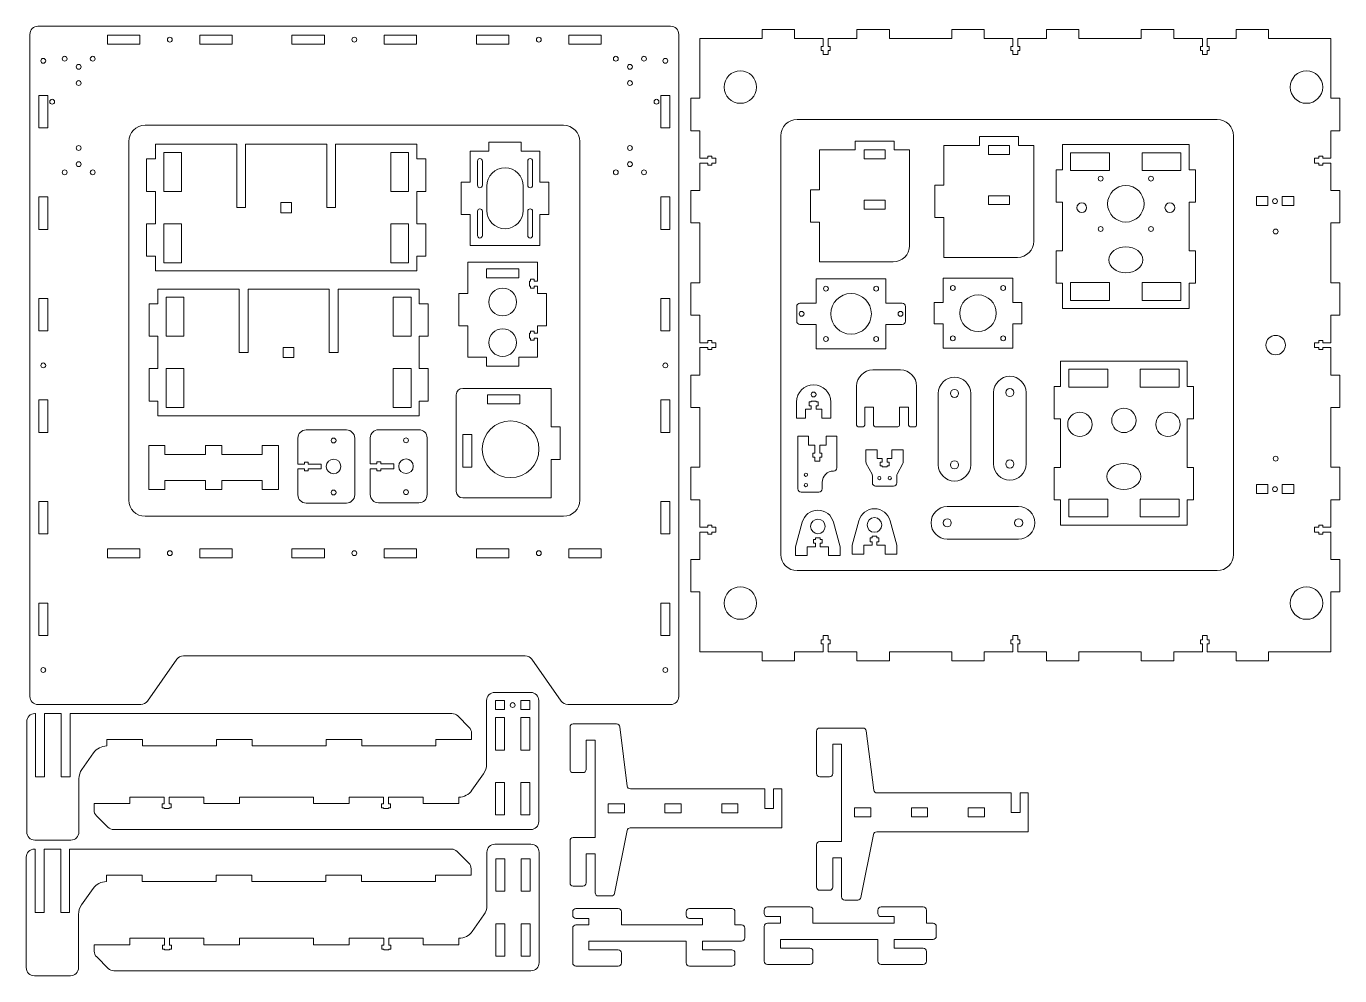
# Model space of a CAD drawing. Header units: millimetres. Extents: x 9 to 818, y 5 to 591.
import ezdxf

# ---------------------------------------------------------------- set-up
doc = ezdxf.new("R2010")
doc.units = ezdxf.units.MM

msp = doc.modelspace()

# ---------------------------------------------------------------- linework, layer by layer
at = {"color": 7, "linetype": 'Continuous', "lineweight": 15}
for p, q in [((10.85, 585.59), (10.85, 177.59)), ((405.85, 590.59), (15.85, 590.59)), ((78.71, 585.09), (58.71, 585.09)), ((58.71, 585.09), (58.71, 579.59)), ((78.71, 579.59), (78.71, 585.09)), ((135.57, 585.09), (115.57, 585.09)), ((115.57, 585.09), (115.57, 579.59)), ((135.57, 579.59), (135.57, 585.09)), ((192.42, 585.09), (172.42, 585.09)), ((172.42, 585.09), (172.42, 579.59)), ((192.42, 579.59), (192.42, 585.09)), ((249.28, 585.09), (229.28, 585.09)), ((229.28, 585.09), (229.28, 579.59)), ((249.28, 579.59), (249.28, 585.09)), ((306.14, 585.09), (286.14, 585.09)), ((286.14, 585.09), (286.14, 579.59)), ((306.14, 579.59), (306.14, 585.09)), ((363, 585.09), (343, 585.09)), ((343, 585.09), (343, 579.59)), ((363, 579.59), (363, 585.09)), ((410.85, 177.59), (410.85, 585.59)), ((423.81, 583.1), (423.81, 546.24)), ((462.24, 583.1), (423.81, 583.1)), ((462.24, 588.6), (462.24, 583.1)), ((462.24, 588.6), (482.24, 588.6)), ((482.24, 588.6), (482.24, 583.1)), ((499.96, 583.1), (482.24, 583.1)), ((499.96, 583.1), (499.96, 578.1)), ((502.96, 578.1), (502.96, 583.1)), ((520.67, 583.1), (502.96, 583.1)), ((520.67, 588.6), (520.67, 583.1)), ((520.67, 588.6), (540.67, 588.6)), ((540.67, 588.6), (540.67, 583.1)), ((579.1, 583.1), (540.67, 583.1)), ((579.1, 588.6), (579.1, 583.1)), ((579.1, 588.6), (599.1, 588.6)), ((599.1, 588.6), (599.1, 583.1)), ((616.81, 583.1), (599.1, 583.1)), ((616.81, 583.1), (616.81, 578.1)), ((619.81, 578.1), (619.81, 583.1)), ((637.53, 583.1), (619.81, 583.1)), ((637.53, 588.6), (637.53, 583.1)), ((637.53, 588.6), (657.53, 588.6)), ((657.53, 588.6), (657.53, 583.1)), ((695.96, 583.1), (657.53, 583.1)), ((695.96, 588.6), (695.96, 583.1)), ((695.96, 588.6), (715.96, 588.6)), ((715.96, 588.6), (715.96, 583.1)), ((733.67, 583.1), (715.96, 583.1)), ((733.67, 583.1), (733.67, 578.1)), ((736.67, 578.1), (736.67, 583.1)), ((754.39, 583.1), (736.67, 583.1)), ((754.39, 588.6), (754.39, 583.1)), ((754.39, 588.6), (774.39, 588.6)), ((774.39, 588.6), (774.39, 583.1)), ((812.81, 583.1), (774.39, 583.1)), ((812.81, 546.24), (812.81, 583.1)), ((58.71, 579.59), (78.71, 579.59)), ((115.57, 579.59), (135.57, 579.59)), ((172.42, 579.59), (192.42, 579.59)), ((229.28, 579.59), (249.28, 579.59)), ((286.14, 579.59), (306.14, 579.59)), ((343, 579.59), (363, 579.59)), ((499.96, 578.1), (498.71, 578.1)), ((498.71, 578.1), (498.71, 575.7)), ((498.71, 575.7), (499.96, 575.7)), ((499.96, 575.7), (499.96, 573.1)), ((504.21, 578.1), (502.96, 578.1)), ((502.96, 573.1), (502.96, 575.7)), ((502.96, 575.7), (504.21, 575.7)), ((504.21, 575.7), (504.21, 578.1)), ((616.81, 578.1), (615.56, 578.1)), ((615.56, 578.1), (615.56, 575.7)), ((615.56, 575.7), (616.81, 575.7)), ((616.81, 575.7), (616.81, 573.1)), ((621.06, 578.1), (619.81, 578.1)), ((619.81, 573.1), (619.81, 575.7)), ((619.81, 575.7), (621.06, 575.7)), ((621.06, 575.7), (621.06, 578.1)), ((733.67, 578.1), (732.42, 578.1)), ((732.42, 578.1), (732.42, 575.7)), ((732.42, 575.7), (733.67, 575.7)), ((733.67, 575.7), (733.67, 573.1)), ((737.92, 578.1), (736.67, 578.1)), ((736.67, 573.1), (736.67, 575.7)), ((736.67, 575.7), (737.92, 575.7)), ((737.92, 575.7), (737.92, 578.1)), ((499.96, 573.1), (502.96, 573.1)), ((616.81, 573.1), (619.81, 573.1)), ((733.67, 573.1), (736.67, 573.1)), ((21.85, 548.02), (16.35, 548.02)), ((16.35, 548.02), (16.35, 528.02)), ((21.85, 528.02), (21.85, 548.02)), ((405.35, 548.02), (399.85, 548.02)), ((399.85, 548.02), (399.85, 528.02)), ((405.35, 528.02), (405.35, 548.02)), ((418.31, 546.24), (418.31, 526.24)), ((418.31, 546.24), (423.81, 546.24)), ((818.31, 546.24), (812.81, 546.24)), ((818.31, 546.24), (818.31, 526.24)), ((16.35, 528.02), (21.85, 528.02)), ((339.85, 529.59), (81.85, 529.59)), ((399.85, 528.02), (405.35, 528.02)), ((742.81, 533.1), (483.81, 533.1)), ((71.85, 519.59), (71.85, 298.59)), ((293.78, 519.08), (293.78, 513.58)), ((313.78, 519.08), (293.78, 519.08)), ((313.78, 513.58), (313.78, 519.08)), ((349.85, 298.59), (349.85, 519.59)), ((418.31, 526.24), (423.81, 526.24)), ((423.81, 526.24), (423.81, 509.31)), ((473.81, 523.1), (473.81, 265.1)), ((519.58, 519.86), (519.58, 514.36)), ((543.58, 519.86), (519.58, 519.86)), ((543.58, 514.36), (543.58, 519.86)), ((596.22, 522.66), (596.22, 517.16)), ((620.22, 522.66), (596.22, 522.66)), ((620.22, 517.16), (620.22, 522.66)), ((752.81, 265.1), (752.81, 523.1)), ((818.31, 526.24), (812.81, 526.24)), ((812.81, 509.31), (812.81, 526.24)), ((88.35, 517.84), (88.35, 508.84)), ((138.35, 517.84), (88.35, 517.84)), ((104.35, 512.84), (93.35, 512.84)), ((93.35, 512.84), (93.35, 488.84)), ((104.35, 488.84), (104.35, 512.84)), ((138.35, 517.84), (138.35, 478.84)), ((143.85, 478.84), (143.85, 517.84)), ((193.85, 517.84), (143.85, 517.84)), ((193.85, 517.84), (193.85, 478.84)), ((199.35, 478.84), (199.35, 517.84)), ((249.35, 517.84), (199.35, 517.84)), ((244.35, 512.84), (233.35, 512.84)), ((233.35, 512.84), (233.35, 488.84)), ((244.35, 488.84), (244.35, 512.84)), ((249.35, 508.84), (249.35, 517.84)), ((282.28, 513.58), (282.28, 494.58)), ((293.78, 513.58), (282.28, 513.58)), ((325.28, 513.58), (313.78, 513.58)), ((325.28, 494.58), (325.28, 513.58)), ((431.21, 510.56), (428.81, 510.56)), ((428.81, 510.56), (428.81, 509.31)), ((431.21, 509.31), (431.21, 510.56)), ((497.58, 489.86), (497.58, 514.36)), ((519.58, 514.36), (497.58, 514.36)), ((525.08, 514.36), (525.08, 508.86)), ((538.08, 514.36), (525.08, 514.36)), ((538.08, 508.86), (538.08, 514.36)), ((553.08, 514.36), (543.58, 514.36)), ((553.08, 455.36), (553.08, 514.36)), ((574.22, 492.66), (574.22, 517.16)), ((596.22, 517.16), (574.22, 517.16)), ((601.72, 517.16), (601.72, 511.66)), ((614.72, 517.16), (601.72, 517.16)), ((601.72, 511.66), (614.72, 511.66)), ((614.72, 511.66), (614.72, 517.16)), ((629.72, 517.16), (620.22, 517.16)), ((629.72, 458.16), (629.72, 517.16)), ((725.45, 517.68), (647.45, 517.68)), ((647.45, 517.68), (647.45, 502.18)), ((676.45, 512.68), (652.45, 512.68)), ((652.45, 512.68), (652.45, 501.68)), ((676.45, 501.68), (676.45, 512.68)), ((720.45, 512.68), (696.45, 512.68)), ((696.45, 512.68), (696.45, 501.68)), ((720.45, 501.68), (720.45, 512.68)), ((725.45, 502.18), (725.45, 517.68)), ((807.81, 510.56), (805.41, 510.56)), ((805.41, 510.56), (805.41, 509.31)), ((807.81, 509.31), (807.81, 510.56)), ((82.85, 508.84), (82.85, 488.84)), ((88.35, 508.84), (82.85, 508.84)), ((254.85, 508.84), (249.35, 508.84)), ((254.85, 488.84), (254.85, 508.84)), ((286.78, 507.58), (286.78, 492.58)), ((289.78, 492.58), (289.78, 507.58)), ((317.78, 507.58), (317.78, 492.58)), ((320.78, 492.58), (320.78, 507.58)), ((428.81, 509.31), (423.81, 509.31)), ((423.81, 506.31), (423.81, 489.38)), ((423.81, 506.31), (428.81, 506.31)), ((428.81, 506.31), (428.81, 505.06)), ((428.81, 505.06), (431.21, 505.06)), ((433.81, 509.31), (431.21, 509.31)), ((431.21, 505.06), (431.21, 506.31)), ((431.21, 506.31), (433.81, 506.31)), ((433.81, 506.31), (433.81, 509.31)), ((525.08, 508.86), (538.08, 508.86)), ((643.45, 502.18), (643.45, 482.18)), ((647.45, 502.18), (643.45, 502.18)), ((729.45, 502.18), (725.45, 502.18)), ((729.45, 482.18), (729.45, 502.18)), ((805.41, 509.31), (802.81, 509.31)), ((802.81, 509.31), (802.81, 506.31)), ((802.81, 506.31), (805.41, 506.31)), ((805.41, 506.31), (805.41, 505.06)), ((805.41, 505.06), (807.81, 505.06)), ((812.81, 509.31), (807.81, 509.31)), ((807.81, 505.06), (807.81, 506.31)), ((807.81, 506.31), (812.81, 506.31)), ((812.81, 489.38), (812.81, 506.31)), ((276.78, 494.58), (276.78, 474.58)), ((282.28, 494.58), (276.78, 494.58)), ((330.78, 494.58), (325.28, 494.58)), ((330.78, 474.58), (330.78, 494.58)), ((652.45, 501.68), (676.45, 501.68)), ((696.45, 501.68), (720.45, 501.68)), ((82.85, 488.84), (88.35, 488.84)), ((88.35, 488.84), (88.35, 468.84)), ((93.35, 488.84), (104.35, 488.84)), ((233.35, 488.84), (244.35, 488.84)), ((249.35, 488.84), (254.85, 488.84)), ((249.35, 468.84), (249.35, 488.84)), ((292.53, 492.08), (292.53, 477.08)), ((315.03, 477.08), (315.03, 492.08)), ((418.31, 489.38), (418.31, 469.38)), ((418.31, 489.38), (423.81, 489.38)), ((492.08, 469.86), (492.08, 489.86)), ((497.58, 489.86), (492.08, 489.86)), ((568.72, 472.66), (568.72, 492.66)), ((574.22, 492.66), (568.72, 492.66)), ((614.72, 486.16), (601.72, 486.16)), ((601.72, 486.16), (601.72, 480.66)), ((614.72, 480.66), (614.72, 486.16)), ((818.31, 489.38), (812.81, 489.38)), ((818.31, 489.38), (818.31, 469.38)), ((21.85, 485.44), (16.35, 485.44)), ((16.35, 485.44), (16.35, 465.44)), ((21.85, 465.44), (21.85, 485.44)), ((138.35, 478.84), (143.85, 478.84)), ((172.09, 481.98), (165.62, 481.98)), ((165.62, 481.98), (165.62, 475.71)), ((172.09, 475.71), (172.09, 481.98)), ((193.85, 478.84), (199.35, 478.84)), ((405.35, 485.44), (399.85, 485.44)), ((399.85, 485.44), (399.85, 465.44)), ((405.35, 465.44), (405.35, 485.44)), ((538.08, 483.36), (525.08, 483.36)), ((525.08, 483.36), (525.08, 477.86)), ((525.08, 477.86), (538.08, 477.86)), ((538.08, 477.86), (538.08, 483.36)), ((601.72, 480.66), (614.72, 480.66)), ((643.45, 482.18), (647.45, 482.18)), ((647.45, 482.18), (647.45, 452.18)), ((725.45, 482.18), (729.45, 482.18)), ((725.45, 452.18), (725.45, 482.18)), ((773.92, 485.6), (766.92, 485.6)), ((766.92, 485.6), (766.92, 480.1)), ((766.92, 480.1), (773.92, 480.1)), ((773.92, 480.1), (773.92, 485.6)), ((789.92, 485.6), (782.92, 485.6)), ((782.92, 485.6), (782.92, 480.1)), ((782.92, 480.1), (789.92, 480.1)), ((789.92, 480.1), (789.92, 485.6)), ((165.62, 475.71), (172.09, 475.71)), ((276.78, 474.58), (282.28, 474.58)), ((282.28, 474.58), (282.28, 455.58)), ((286.78, 476.58), (286.78, 461.58)), ((289.78, 461.58), (289.78, 476.58)), ((317.78, 476.58), (317.78, 461.58)), ((320.78, 461.58), (320.78, 476.58)), ((325.28, 474.58), (330.78, 474.58)), ((325.28, 455.58), (325.28, 474.58)), ((492.08, 469.86), (497.58, 469.86)), ((497.58, 445.36), (497.58, 469.86)), ((568.72, 472.66), (574.22, 472.66)), ((574.22, 448.16), (574.22, 472.66)), ((16.35, 465.44), (21.85, 465.44)), ((82.85, 468.84), (82.85, 448.84)), ((88.35, 468.84), (82.85, 468.84)), ((104.35, 468.84), (93.35, 468.84)), ((93.35, 468.84), (93.35, 444.84)), ((104.35, 444.84), (104.35, 468.84)), ((233.35, 468.84), (233.35, 444.84)), ((244.35, 468.84), (233.35, 468.84)), ((244.35, 444.84), (244.35, 468.84)), ((254.85, 468.84), (249.35, 468.84)), ((254.85, 448.84), (254.85, 468.84)), ((399.85, 465.44), (405.35, 465.44)), ((418.31, 469.38), (423.81, 469.38)), ((423.81, 469.38), (423.81, 432.53)), ((818.31, 469.38), (812.81, 469.38)), ((812.81, 432.53), (812.81, 469.38)), ((282.28, 455.58), (325.28, 455.58)), ((82.85, 448.84), (88.35, 448.84)), ((88.35, 448.84), (88.35, 439.84)), ((249.35, 448.84), (254.85, 448.84)), ((249.35, 439.84), (249.35, 448.84)), ((497.58, 445.36), (543.08, 445.36)), ((574.22, 448.16), (619.72, 448.16)), ((643.45, 452.18), (643.45, 432.18)), ((647.45, 452.18), (643.45, 452.18)), ((729.45, 452.18), (725.45, 452.18)), ((729.45, 432.18), (729.45, 452.18)), ((88.35, 439.84), (249.35, 439.84)), ((93.35, 444.84), (104.35, 444.84)), ((233.35, 444.84), (244.35, 444.84)), ((323.81, 445.16), (280.81, 445.16)), ((280.81, 445.16), (280.81, 425.91)), ((312.31, 441.16), (292.31, 441.16)), ((292.31, 441.16), (292.31, 435.66)), ((312.31, 435.66), (312.31, 441.16)), ((323.81, 433.41), (323.81, 445.16)), ((292.31, 435.66), (312.31, 435.66)), ((319.41, 433.41), (318.81, 433.41)), ((318.81, 433.41), (318.81, 430.41)), ((318.81, 430.41), (319.41, 430.41)), ((321.81, 434.66), (319.41, 434.66)), ((319.41, 434.66), (319.41, 433.41)), ((319.41, 430.41), (319.41, 429.16)), ((319.41, 429.16), (321.81, 429.16)), ((321.81, 433.41), (321.81, 434.66)), ((323.81, 433.41), (321.81, 433.41)), ((321.81, 429.16), (321.81, 430.41)), ((321.81, 430.41), (323.81, 430.41)), ((323.81, 425.91), (323.81, 430.41)), ((418.31, 432.53), (418.31, 412.53)), ((418.31, 432.53), (423.81, 432.53)), ((495.58, 434.85), (495.58, 419.85)), ((538.58, 434.85), (495.58, 434.85)), ((538.58, 419.85), (538.58, 434.85)), ((573.84, 435.27), (573.84, 420.27)), ((616.84, 435.27), (573.84, 435.27)), ((616.84, 420.27), (616.84, 435.27)), ((643.45, 432.18), (647.45, 432.18)), ((647.45, 432.18), (647.45, 416.68)), ((676.45, 432.68), (652.45, 432.68)), ((652.45, 432.68), (652.45, 421.68)), ((676.45, 421.68), (676.45, 432.68)), ((696.45, 432.68), (696.45, 421.68)), ((720.45, 432.68), (696.45, 432.68)), ((720.45, 421.68), (720.45, 432.68)), ((725.45, 432.18), (729.45, 432.18)), ((725.45, 416.68), (725.45, 432.18)), ((818.31, 432.53), (812.81, 432.53)), ((818.31, 432.53), (818.31, 412.53)), ((21.85, 422.87), (16.35, 422.87)), ((16.35, 422.87), (16.35, 402.87)), ((21.85, 402.87), (21.85, 422.87)), ((89.83, 428.58), (89.83, 419.58)), ((139.83, 428.58), (89.83, 428.58)), ((105.83, 423.58), (94.83, 423.58)), ((94.83, 423.58), (94.83, 399.58)), ((105.83, 399.58), (105.83, 423.58)), ((139.83, 428.58), (139.83, 389.58)), ((145.33, 389.58), (145.33, 428.58)), ((195.33, 428.58), (145.33, 428.58)), ((195.33, 428.58), (195.33, 389.58)), ((200.83, 389.58), (200.83, 428.58)), ((250.83, 428.58), (200.83, 428.58)), ((245.83, 423.58), (234.83, 423.58)), ((234.83, 423.58), (234.83, 399.58)), ((245.83, 399.58), (245.83, 423.58)), ((250.83, 419.58), (250.83, 428.58)), ((275.31, 425.91), (275.31, 405.91)), ((280.81, 425.91), (275.31, 425.91)), ((329.31, 425.91), (323.81, 425.91)), ((329.31, 405.91), (329.31, 425.91)), ((405.35, 422.87), (399.85, 422.87)), ((399.85, 422.87), (399.85, 402.87)), ((405.35, 402.87), (405.35, 422.87)), ((652.45, 421.68), (676.45, 421.68)), ((696.45, 421.68), (720.45, 421.68)), ((84.33, 419.58), (84.33, 399.58)), ((89.83, 419.58), (84.33, 419.58)), ((256.33, 419.58), (250.83, 419.58)), ((256.33, 399.58), (256.33, 419.58)), ((483.58, 417.85), (483.58, 408.85)), ((495.58, 419.85), (485.58, 419.85)), ((548.58, 419.85), (538.58, 419.85)), ((550.58, 408.85), (550.58, 417.85)), ((568.34, 420.27), (568.34, 407.27)), ((573.84, 420.27), (568.34, 420.27)), ((622.34, 420.27), (616.84, 420.27)), ((622.34, 407.27), (622.34, 420.27)), ((647.45, 416.68), (725.45, 416.68)), ((275.31, 405.91), (280.81, 405.91)), ((280.81, 405.91), (280.81, 386.66)), ((323.81, 405.91), (329.31, 405.91)), ((323.81, 401.41), (323.81, 405.91)), ((418.31, 412.53), (423.81, 412.53)), ((423.81, 412.53), (423.81, 395.6)), ((485.58, 406.85), (495.58, 406.85)), ((495.58, 406.85), (495.58, 391.85)), ((538.58, 391.85), (538.58, 406.85)), ((538.58, 406.85), (548.58, 406.85)), ((568.34, 407.27), (573.84, 407.27)), ((573.84, 407.27), (573.84, 392.27)), ((616.84, 407.27), (622.34, 407.27)), ((616.84, 392.27), (616.84, 407.27)), ((818.31, 412.53), (812.81, 412.53)), ((812.81, 395.6), (812.81, 412.53)), ((16.35, 402.87), (21.85, 402.87)), ((84.33, 399.58), (89.83, 399.58)), ((89.83, 399.58), (89.83, 379.58)), ((94.83, 399.58), (105.83, 399.58)), ((234.83, 399.58), (245.83, 399.58)), ((250.83, 399.58), (256.33, 399.58)), ((250.83, 379.58), (250.83, 399.58)), ((319.41, 401.41), (318.81, 401.41)), ((318.81, 401.41), (318.81, 398.41)), ((318.81, 398.41), (319.41, 398.41)), ((321.81, 402.66), (319.41, 402.66)), ((319.41, 402.66), (319.41, 401.41)), ((319.41, 398.41), (319.41, 397.16)), ((319.41, 397.16), (321.81, 397.16)), ((321.81, 401.41), (321.81, 402.66)), ((323.81, 401.41), (321.81, 401.41)), ((321.81, 397.16), (321.81, 398.41)), ((321.81, 398.41), (323.81, 398.41)), ((323.81, 386.66), (323.81, 398.41)), ((399.85, 402.87), (405.35, 402.87)), ((431.21, 396.85), (428.81, 396.85)), ((428.81, 396.85), (428.81, 395.6)), ((431.21, 395.6), (431.21, 396.85)), ((807.81, 396.85), (805.41, 396.85)), ((805.41, 396.85), (805.41, 395.6)), ((807.81, 395.6), (807.81, 396.85)), ((139.83, 389.58), (145.33, 389.58)), ((173.57, 392.72), (167.1, 392.72)), ((167.1, 392.72), (167.1, 386.45)), ((173.57, 386.45), (173.57, 392.72)), ((195.33, 389.58), (200.83, 389.58)), ((428.81, 395.6), (423.81, 395.6)), ((423.81, 392.6), (423.81, 375.67)), ((423.81, 392.6), (428.81, 392.6)), ((428.81, 392.6), (428.81, 391.35)), ((428.81, 391.35), (431.21, 391.35)), ((433.81, 395.6), (431.21, 395.6)), ((431.21, 391.35), (431.21, 392.6)), ((431.21, 392.6), (433.81, 392.6)), ((433.81, 392.6), (433.81, 395.6)), ((495.58, 391.85), (538.58, 391.85)), ((573.84, 392.27), (616.84, 392.27)), ((805.41, 395.6), (802.81, 395.6)), ((802.81, 395.6), (802.81, 392.6)), ((802.81, 392.6), (805.41, 392.6)), ((805.41, 392.6), (805.41, 391.35)), ((805.41, 391.35), (807.81, 391.35)), ((812.81, 395.6), (807.81, 395.6)), ((807.81, 391.35), (807.81, 392.6)), ((807.81, 392.6), (812.81, 392.6)), ((812.81, 375.67), (812.81, 392.6)), ((167.1, 386.45), (173.57, 386.45)), ((280.81, 386.66), (292.31, 386.66)), ((292.31, 386.66), (292.31, 381.16)), ((292.31, 381.16), (312.31, 381.16)), ((312.31, 381.16), (312.31, 386.66)), ((312.31, 386.66), (323.81, 386.66)), ((724.26, 384.19), (646.26, 384.19)), ((646.26, 384.19), (646.26, 368.69)), ((724.26, 368.69), (724.26, 384.19)), ((84.33, 379.58), (84.33, 359.58)), ((89.83, 379.58), (84.33, 379.58)), ((105.83, 379.58), (94.83, 379.58)), ((94.83, 379.58), (94.83, 355.58)), ((105.83, 355.58), (105.83, 379.58)), ((234.83, 379.58), (234.83, 355.58)), ((245.83, 379.58), (234.83, 379.58)), ((245.83, 355.58), (245.83, 379.58)), ((256.33, 379.58), (250.83, 379.58)), ((256.33, 359.58), (256.33, 379.58)), ((418.31, 375.67), (418.31, 355.67)), ((418.31, 375.67), (423.81, 375.67)), ((547.5, 378.81), (530.5, 378.81)), ((675.26, 379.19), (651.26, 379.19)), ((651.26, 379.19), (651.26, 368.19)), ((675.26, 368.19), (675.26, 379.19)), ((719.26, 379.19), (695.26, 379.19)), ((695.26, 379.19), (695.26, 368.19)), ((719.26, 368.19), (719.26, 379.19)), ((818.31, 375.67), (812.81, 375.67)), ((818.31, 375.67), (818.31, 355.67)), ((332.2, 367.45), (277.7, 367.45)), ((332.2, 343.7), (332.2, 367.45)), ((520.5, 368.81), (520.5, 344.81)), ((557.5, 344.81), (557.5, 368.81)), ((604.96, 320.86), (604.96, 364.86)), ((624.96, 364.86), (624.96, 320.86)), ((642.26, 368.69), (642.26, 348.69)), ((646.26, 368.69), (642.26, 368.69)), ((651.26, 368.19), (675.26, 368.19)), ((695.26, 368.19), (719.26, 368.19)), ((728.26, 368.69), (724.26, 368.69)), ((728.26, 348.69), (728.26, 368.69)), ((21.85, 360.3), (16.35, 360.3)), ((16.35, 360.3), (16.35, 340.3)), ((21.85, 340.3), (21.85, 360.3)), ((84.33, 359.58), (89.83, 359.58)), ((89.83, 359.58), (89.83, 350.58)), ((250.83, 359.58), (256.33, 359.58)), ((250.83, 350.58), (250.83, 359.58)), ((273.7, 363.45), (273.7, 303.95)), ((292.95, 363.45), (312.95, 363.45)), ((292.95, 357.95), (292.95, 363.45)), ((312.95, 357.95), (292.95, 357.95)), ((312.95, 363.45), (312.95, 357.95)), ((405.35, 360.3), (399.85, 360.3)), ((399.85, 360.3), (399.85, 340.3)), ((405.35, 340.3), (405.35, 360.3)), ((483.39, 359.03), (483.39, 349.13)), ((492.49, 359.13), (491.24, 359.13)), ((491.24, 359.13), (491.24, 356.73)), ((491.24, 356.73), (492.49, 356.73)), ((495.49, 359.63), (492.49, 359.63)), ((492.49, 359.63), (492.49, 359.13)), ((492.49, 356.73), (492.49, 354.63)), ((495.49, 359.13), (495.49, 359.63)), ((496.74, 359.13), (495.49, 359.13)), ((495.49, 354.63), (495.49, 356.73)), ((495.49, 356.73), (496.74, 356.73)), ((496.74, 356.73), (496.74, 359.13)), ((504.59, 349.13), (504.59, 359.03)), ((570.83, 320.33), (570.83, 364.33)), ((590.83, 364.33), (590.83, 320.33)), ((89.83, 350.58), (250.83, 350.58)), ((94.83, 355.58), (105.83, 355.58)), ((234.83, 355.58), (245.83, 355.58)), ((418.31, 355.67), (423.81, 355.67)), ((423.81, 355.67), (423.81, 318.81)), ((483.39, 349.13), (488.89, 349.13)), ((488.89, 354.63), (492.49, 354.63)), ((488.89, 349.13), (488.89, 354.63)), ((495.49, 354.63), (499.09, 354.63)), ((499.09, 354.63), (499.09, 349.13)), ((499.09, 349.13), (504.59, 349.13)), ((531, 355.81), (525.5, 355.81)), ((525.5, 355.81), (525.5, 344.81)), ((531, 344.81), (531, 355.81)), ((552.5, 355.81), (547, 355.81)), ((547, 355.81), (547, 344.81)), ((552.5, 344.81), (552.5, 355.81)), ((642.26, 348.69), (646.26, 348.69)), ((646.26, 348.69), (646.26, 318.69)), ((724.26, 348.69), (728.26, 348.69)), ((724.26, 318.69), (724.26, 348.69)), ((818.31, 355.67), (812.81, 355.67)), ((812.81, 318.81), (812.81, 355.67)), ((16.35, 340.3), (21.85, 340.3)), ((206.08, 341.79), (181.08, 341.79)), ((250.73, 341.94), (225.73, 341.94)), ((337.7, 343.7), (332.2, 343.7)), ((337.7, 323.7), (337.7, 343.7)), ((399.85, 340.3), (405.35, 340.3)), ((521.5, 343.81), (524.5, 343.81)), ((532, 343.81), (546, 343.81)), ((553.5, 343.81), (556.5, 343.81)), ((84.11, 332.16), (94.11, 332.16)), ((84.11, 332.16), (84.11, 305.16)), ((94.11, 326.66), (94.11, 332.16)), ((119.11, 326.66), (119.11, 332.16)), ((129.11, 332.16), (119.11, 332.16)), ((129.11, 326.66), (129.11, 332.16)), ((154.11, 326.66), (154.11, 332.16)), ((164.11, 332.16), (154.11, 332.16)), ((164.11, 305.16), (164.11, 332.16)), ((176.08, 336.79), (176.08, 320.79)), ((211.08, 301.79), (211.08, 336.79)), ((220.73, 336.94), (220.73, 320.94)), ((255.73, 301.94), (255.73, 336.94)), ((277.7, 318.95), (277.7, 338.95)), ((277.7, 338.95), (283.2, 338.95)), ((283.2, 338.95), (283.2, 318.95)), ((484.24, 338), (490.74, 338)), ((484.24, 338), (484.24, 305.5)), ((490.74, 332.5), (490.74, 338)), ((494.74, 332.5), (490.74, 332.5)), ((494.74, 332.5), (494.74, 327.5)), ((497.74, 327.5), (497.74, 332.5)), ((501.74, 332.5), (497.74, 332.5)), ((501.74, 332.5), (501.74, 338)), ((508.24, 338), (501.74, 338)), ((508.24, 318.5), (508.24, 338)), ((119.11, 326.66), (94.11, 326.66)), ((154.11, 326.66), (129.11, 326.66)), ((494.74, 327.5), (493.49, 327.5)), ((493.49, 327.5), (493.49, 325.1)), ((493.49, 325.1), (494.74, 325.1)), ((494.74, 325.1), (494.74, 322.5)), ((498.99, 327.5), (497.74, 327.5)), ((497.74, 322.5), (497.74, 325.1)), ((497.74, 325.1), (498.99, 325.1)), ((498.99, 325.1), (498.99, 327.5)), ((533.23, 329.62), (526.23, 329.62)), ((526.23, 329.62), (526.23, 322.12)), ((533.23, 324.12), (533.23, 329.62)), ((536.23, 324.12), (533.23, 324.12)), ((536.23, 324.12), (536.23, 322.02)), ((539.23, 322.02), (539.23, 324.12)), ((542.23, 324.12), (539.23, 324.12)), ((542.23, 329.62), (542.23, 324.12)), ((549.23, 329.62), (542.23, 329.62)), ((549.23, 322.12), (549.23, 329.62)), ((180.08, 320.79), (176.08, 320.79)), ((176.08, 317.79), (180.08, 317.79)), ((176.08, 317.79), (176.08, 301.79)), ((182.48, 322.04), (180.08, 322.04)), ((180.08, 322.04), (180.08, 320.79)), ((180.08, 317.79), (180.08, 316.54)), ((180.08, 316.54), (182.48, 316.54)), ((182.48, 320.79), (182.48, 322.04)), ((190.48, 320.79), (182.48, 320.79)), ((182.48, 316.54), (182.48, 317.79)), ((182.48, 317.79), (190.48, 317.79)), ((190.48, 317.79), (190.48, 320.79)), ((224.73, 320.94), (220.73, 320.94)), ((220.73, 317.94), (224.73, 317.94)), ((220.73, 317.94), (220.73, 301.94)), ((227.13, 322.19), (224.73, 322.19)), ((224.73, 322.19), (224.73, 320.94)), ((224.73, 317.94), (224.73, 316.69)), ((224.73, 316.69), (227.13, 316.69)), ((227.13, 320.94), (227.13, 322.19)), ((235.13, 320.94), (227.13, 320.94)), ((227.13, 316.69), (227.13, 317.94)), ((227.13, 317.94), (235.13, 317.94)), ((235.13, 317.94), (235.13, 320.94)), ((283.2, 318.95), (277.7, 318.95)), ((332.2, 323.7), (337.7, 323.7)), ((332.2, 299.95), (332.2, 323.7)), ((418.31, 318.81), (418.31, 298.81)), ((418.31, 318.81), (423.81, 318.81)), ((494.74, 322.5), (497.74, 322.5)), ((526.46, 321.18), (529.99, 314.56)), ((536.23, 322.02), (534.98, 322.02)), ((534.98, 322.02), (534.98, 319.62)), ((534.98, 319.62), (536.23, 319.62)), ((536.23, 319.62), (536.23, 319.12)), ((536.23, 319.12), (539.23, 319.12)), ((540.48, 322.02), (539.23, 322.02)), ((539.23, 319.12), (539.23, 319.62)), ((539.23, 319.62), (540.48, 319.62)), ((540.48, 319.62), (540.48, 322.02)), ((545.46, 314.56), (548.99, 321.18)), ((642.26, 318.69), (642.26, 298.69)), ((646.26, 318.69), (642.26, 318.69)), ((728.26, 318.69), (724.26, 318.69)), ((728.26, 298.69), (728.26, 318.69)), ((818.31, 318.81), (812.81, 318.81)), ((818.31, 318.81), (818.31, 298.81)), ((94.11, 310.66), (119.11, 310.66)), ((94.11, 310.66), (94.11, 305.16)), ((119.11, 310.66), (119.11, 305.16)), ((129.11, 310.66), (129.11, 305.16)), ((129.11, 310.66), (154.11, 310.66)), ((154.11, 310.66), (154.11, 305.16)), ((499.24, 305.5), (499.24, 309.5)), ((530.23, 313.62), (530.23, 309.12)), ((545.23, 309.12), (545.23, 313.62)), ((766.92, 308.1), (766.92, 302.6)), ((773.92, 308.1), (766.92, 308.1)), ((773.92, 302.6), (773.92, 308.1)), ((782.92, 308.1), (782.92, 302.6)), ((789.92, 308.1), (782.92, 308.1)), ((789.92, 302.6), (789.92, 308.1)), ((84.11, 305.16), (94.11, 305.16)), ((129.11, 305.16), (119.11, 305.16)), ((164.11, 305.16), (154.11, 305.16)), ((277.7, 299.95), (332.2, 299.95)), ((486.24, 303.5), (497.24, 303.5)), ((532.23, 307.12), (543.23, 307.12)), ((766.92, 302.6), (773.92, 302.6)), ((782.92, 302.6), (789.92, 302.6)), ((21.85, 297.73), (16.35, 297.73)), ((16.35, 297.73), (16.35, 277.73)), ((21.85, 277.73), (21.85, 297.73)), ((181.08, 296.79), (206.08, 296.79)), ((225.73, 296.94), (250.73, 296.94)), ((405.35, 297.73), (399.85, 297.73)), ((399.85, 297.73), (399.85, 277.73)), ((405.35, 277.73), (405.35, 297.73)), ((418.31, 298.81), (423.81, 298.81)), ((423.81, 298.81), (423.81, 281.88)), ((576.37, 294.58), (620.37, 294.58)), ((642.26, 298.69), (646.26, 298.69)), ((646.26, 298.69), (646.26, 283.19)), ((675.26, 299.19), (651.26, 299.19)), ((651.26, 299.19), (651.26, 288.19)), ((675.26, 288.19), (675.26, 299.19)), ((695.26, 299.19), (695.26, 288.19)), ((719.26, 299.19), (695.26, 299.19)), ((719.26, 288.19), (719.26, 299.19)), ((724.26, 298.69), (728.26, 298.69)), ((724.26, 283.19), (724.26, 298.69)), ((818.31, 298.81), (812.81, 298.81)), ((812.81, 281.88), (812.81, 298.81)), ((81.85, 288.59), (339.85, 288.59)), ((482.9, 269.86), (486.95, 284.95)), ((510.31, 269.86), (506.27, 284.95)), ((517.82, 270.76), (521.87, 285.85)), ((545.23, 270.76), (541.18, 285.85)), ((651.26, 288.19), (675.26, 288.19)), ((695.26, 288.19), (719.26, 288.19)), ((16.35, 277.73), (21.85, 277.73)), ((399.85, 277.73), (405.35, 277.73)), ((428.81, 281.88), (423.81, 281.88)), ((423.81, 278.88), (423.81, 261.95)), ((423.81, 278.88), (428.81, 278.88)), ((431.21, 283.13), (428.81, 283.13)), ((428.81, 283.13), (428.81, 281.88)), ((428.81, 278.88), (428.81, 277.63)), ((428.81, 277.63), (431.21, 277.63)), ((431.21, 281.88), (431.21, 283.13)), ((433.81, 281.88), (431.21, 281.88)), ((431.21, 277.63), (431.21, 278.88)), ((431.21, 278.88), (433.81, 278.88)), ((433.81, 278.88), (433.81, 281.88)), ((498.11, 275.36), (495.11, 275.36)), ((495.11, 275.36), (495.11, 274.36)), ((498.11, 274.36), (498.11, 275.36)), ((533.02, 276.26), (530.02, 276.26)), ((530.02, 276.26), (530.02, 275.26)), ((533.02, 275.26), (533.02, 276.26)), ((646.26, 283.19), (724.26, 283.19)), ((805.41, 281.88), (802.81, 281.88)), ((802.81, 281.88), (802.81, 278.88)), ((802.81, 278.88), (805.41, 278.88)), ((807.81, 283.13), (805.41, 283.13)), ((805.41, 283.13), (805.41, 281.88)), ((805.41, 278.88), (805.41, 277.63)), ((805.41, 277.63), (807.81, 277.63)), ((807.81, 281.88), (807.81, 283.13)), ((812.81, 281.88), (807.81, 281.88)), ((807.81, 277.63), (807.81, 278.88)), ((807.81, 278.88), (812.81, 278.88)), ((812.81, 261.95), (812.81, 278.88)), ((78.71, 268.59), (58.71, 268.59)), ((58.71, 268.59), (58.71, 263.09)), ((78.71, 263.09), (78.71, 268.59)), ((135.57, 268.59), (115.57, 268.59)), ((115.57, 268.59), (115.57, 263.09)), ((135.57, 263.09), (135.57, 268.59)), ((192.42, 268.59), (172.42, 268.59)), ((172.42, 268.59), (172.42, 263.09)), ((192.42, 263.09), (192.42, 268.59)), ((249.28, 268.59), (229.28, 268.59)), ((229.28, 268.59), (229.28, 263.09)), ((249.28, 263.09), (249.28, 268.59)), ((306.14, 268.59), (286.14, 268.59)), ((286.14, 268.59), (286.14, 263.09)), ((306.14, 263.09), (306.14, 268.59)), ((363, 268.59), (343, 268.59)), ((343, 268.59), (343, 263.09)), ((363, 263.09), (363, 268.59)), ((482.9, 269.86), (482.9, 264.36)), ((490.11, 264.36), (490.11, 269.86)), ((495.11, 269.86), (490.11, 269.86)), ((495.11, 274.36), (493.86, 274.36)), ((493.86, 274.36), (493.86, 271.96)), ((493.86, 271.96), (495.11, 271.96)), ((495.11, 271.96), (495.11, 269.86)), ((499.36, 274.36), (498.11, 274.36)), ((498.11, 269.86), (498.11, 271.96)), ((498.11, 271.96), (499.36, 271.96)), ((503.11, 269.86), (498.11, 269.86)), ((499.36, 271.96), (499.36, 274.36)), ((503.11, 269.86), (503.11, 264.36)), ((510.31, 264.36), (510.31, 269.86)), ((517.82, 270.76), (517.82, 265.26)), ((525.02, 265.26), (525.02, 270.76)), ((530.02, 270.76), (525.02, 270.76)), ((530.02, 275.26), (528.77, 275.26)), ((528.77, 275.26), (528.77, 272.86)), ((528.77, 272.86), (530.02, 272.86)), ((530.02, 272.86), (530.02, 270.76)), ((534.27, 275.26), (533.02, 275.26)), ((533.02, 270.76), (533.02, 272.86)), ((533.02, 272.86), (534.27, 272.86)), ((538.02, 270.76), (533.02, 270.76)), ((534.27, 272.86), (534.27, 275.26)), ((538.02, 270.76), (538.02, 265.26)), ((545.23, 265.26), (545.23, 270.76)), ((620.37, 274.58), (576.37, 274.58)), ((58.71, 263.09), (78.71, 263.09)), ((115.57, 263.09), (135.57, 263.09)), ((172.42, 263.09), (192.42, 263.09)), ((229.28, 263.09), (249.28, 263.09)), ((286.14, 263.09), (306.14, 263.09)), ((343, 263.09), (363, 263.09)), ((418.31, 261.95), (418.31, 241.95)), ((418.31, 261.95), (423.81, 261.95)), ((482.9, 264.36), (490.11, 264.36)), ((503.11, 264.36), (510.31, 264.36)), ((517.82, 265.26), (525.02, 265.26)), ((538.02, 265.26), (545.23, 265.26)), ((818.31, 261.95), (812.81, 261.95)), ((818.31, 261.95), (818.31, 241.95)), ((483.81, 255.1), (742.81, 255.1)), ((21.85, 235.16), (16.35, 235.16)), ((16.35, 235.16), (16.35, 215.16)), ((21.85, 215.16), (21.85, 235.16)), ((405.35, 235.16), (399.85, 235.16)), ((399.85, 235.16), (399.85, 215.16)), ((405.35, 215.16), (405.35, 235.16)), ((418.31, 241.95), (423.81, 241.95)), ((423.81, 241.95), (423.81, 205.1)), ((818.31, 241.95), (812.81, 241.95)), ((812.81, 205.1), (812.81, 241.95)), ((16.35, 215.16), (21.85, 215.16)), ((399.85, 215.16), (405.35, 215.16)), ((499.96, 212.5), (498.71, 212.5)), ((498.71, 212.5), (498.71, 210.1)), ((502.96, 215.1), (499.96, 215.1)), ((499.96, 215.1), (499.96, 212.5)), ((502.96, 212.5), (502.96, 215.1)), ((504.21, 212.5), (502.96, 212.5)), ((504.21, 210.1), (504.21, 212.5)), ((616.81, 212.5), (615.56, 212.5)), ((615.56, 212.5), (615.56, 210.1)), ((619.81, 215.1), (616.81, 215.1)), ((616.81, 215.1), (616.81, 212.5)), ((619.81, 212.5), (619.81, 215.1)), ((621.06, 212.5), (619.81, 212.5)), ((621.06, 210.1), (621.06, 212.5)), ((733.67, 212.5), (732.42, 212.5)), ((732.42, 212.5), (732.42, 210.1)), ((736.67, 215.1), (733.67, 215.1)), ((733.67, 215.1), (733.67, 212.5)), ((736.67, 212.5), (736.67, 215.1)), ((737.92, 212.5), (736.67, 212.5)), ((737.92, 210.1), (737.92, 212.5)), ((316.24, 202.59), (105.46, 202.59)), ((423.81, 205.1), (462.24, 205.1)), ((462.24, 199.6), (462.24, 205.1)), ((482.24, 205.1), (499.96, 205.1)), ((482.24, 199.6), (482.24, 205.1)), ((498.71, 210.1), (499.96, 210.1)), ((499.96, 210.1), (499.96, 205.1)), ((502.96, 205.1), (502.96, 210.1)), ((502.96, 210.1), (504.21, 210.1)), ((502.96, 205.1), (520.67, 205.1)), ((520.67, 199.6), (520.67, 205.1)), ((540.67, 205.1), (579.1, 205.1)), ((540.67, 199.6), (540.67, 205.1)), ((579.1, 199.6), (579.1, 205.1)), ((599.1, 205.1), (616.81, 205.1)), ((599.1, 199.6), (599.1, 205.1)), ((615.56, 210.1), (616.81, 210.1)), ((616.81, 210.1), (616.81, 205.1)), ((619.81, 205.1), (619.81, 210.1)), ((619.81, 210.1), (621.06, 210.1)), ((619.81, 205.1), (637.53, 205.1)), ((637.53, 199.6), (637.53, 205.1)), ((657.53, 205.1), (695.96, 205.1)), ((657.53, 199.6), (657.53, 205.1)), ((695.96, 199.6), (695.96, 205.1)), ((715.96, 205.1), (733.67, 205.1)), ((715.96, 199.6), (715.96, 205.1)), ((732.42, 210.1), (733.67, 210.1)), ((733.67, 210.1), (733.67, 205.1)), ((736.67, 205.1), (736.67, 210.1)), ((736.67, 210.1), (737.92, 210.1)), ((736.67, 205.1), (754.39, 205.1)), ((754.39, 199.6), (754.39, 205.1)), ((774.39, 205.1), (812.81, 205.1)), ((774.39, 199.6), (774.39, 205.1)), ((101.37, 200.45), (83.35, 174.72)), ((338.36, 174.72), (320.34, 200.45)), ((462.24, 199.6), (482.24, 199.6)), ((520.67, 199.6), (540.67, 199.6)), ((579.1, 199.6), (599.1, 199.6)), ((637.53, 199.6), (657.53, 199.6)), ((695.96, 199.6), (715.96, 199.6)), ((754.39, 199.6), (774.39, 199.6)), ((319.6, 180.02), (297.4, 180.02)), ((15.85, 172.59), (79.25, 172.59)), ((292.4, 175.02), (292.4, 135.69)), ((303.4, 175.02), (297.9, 175.02)), ((297.9, 175.02), (297.9, 169.52)), ((303.4, 169.52), (303.4, 175.02)), ((313.6, 175.02), (313.6, 169.52)), ((319.1, 175.02), (313.6, 175.02)), ((319.1, 169.52), (319.1, 175.02)), ((324.6, 100.52), (324.6, 175.02)), ((342.46, 172.59), (405.85, 172.59)), ((8.92, 162.05), (8.92, 94.05)), ((14.42, 167.05), (13.92, 167.05)), ((14.42, 167.05), (14.42, 128.05)), ((19.92, 128.05), (19.92, 167.05)), ((30.12, 167.05), (19.92, 167.05)), ((30.12, 167.05), (30.12, 128.05)), ((35.62, 128.05), (35.62, 167.05)), ((271.04, 167.05), (35.62, 167.05)), ((281.65, 158.51), (274.58, 165.59)), ((297.9, 169.52), (303.4, 169.52)), ((303.4, 164.52), (297.9, 164.52)), ((297.9, 164.52), (297.9, 144.52)), ((303.4, 144.52), (303.4, 164.52)), ((313.6, 169.52), (319.1, 169.52)), ((319.1, 164.52), (313.6, 164.52)), ((313.6, 164.52), (313.6, 144.52)), ((319.1, 144.52), (319.1, 164.52)), ((283.12, 151.05), (283.12, 154.98)), ((343.82, 158.62), (343.82, 132.62)), ((372.55, 160.62), (345.82, 160.62)), ((379.1, 122.38), (374.53, 158.87)), ((495.75, 156.13), (495.75, 130.13)), ((524.49, 158.13), (497.75, 158.13)), ((531.03, 119.88), (526.47, 156.38)), ((58.3, 151.05), (80.3, 151.05)), ((58.3, 147.05), (58.3, 151.05)), ((80.3, 147.05), (80.3, 151.05)), ((80.3, 147.05), (125.9, 147.05)), ((147.9, 151.05), (125.9, 151.05)), ((125.9, 147.05), (125.9, 151.05)), ((147.9, 147.05), (147.9, 151.05)), ((147.9, 147.05), (193.51, 147.05)), ((215.51, 151.05), (193.51, 151.05)), ((193.51, 147.05), (193.51, 151.05)), ((215.51, 147.05), (215.51, 151.05)), ((215.51, 147.05), (261.12, 147.05)), ((283.12, 151.05), (261.12, 151.05)), ((261.12, 147.05), (261.12, 151.05)), ((353.82, 150.62), (359.32, 150.62)), ((353.82, 132.62), (353.82, 150.62)), ((359.32, 150.62), (359.32, 90.62)), ((505.75, 148.13), (511.25, 148.13)), ((505.75, 130.13), (505.75, 148.13)), ((511.25, 148.13), (511.25, 88.13)), ((42.95, 132.64), (50.13, 142.82)), ((297.9, 144.52), (303.4, 144.52)), ((313.6, 144.52), (319.1, 144.52)), ((290.57, 129.92), (283.39, 119.75)), ((345.82, 130.62), (351.82, 130.62)), ((14.42, 128.05), (19.92, 128.05)), ((30.12, 128.05), (35.62, 128.05)), ((41.12, 94.05), (41.12, 126.88)), ((303.4, 124.52), (297.9, 124.52)), ((297.9, 124.52), (297.9, 104.52)), ((303.4, 104.52), (303.4, 124.52)), ((319.1, 124.52), (313.6, 124.52)), ((313.6, 124.52), (313.6, 104.52)), ((319.1, 104.52), (319.1, 124.52)), ((497.75, 128.13), (503.75, 128.13)), ((72.4, 115.52), (72.4, 111.52)), ((93.7, 115.52), (72.4, 115.52)), ((93.7, 115.52), (93.7, 111.32)), ((96.7, 111.32), (96.7, 115.52)), ((118.01, 115.52), (96.7, 115.52)), ((118.01, 115.52), (118.01, 111.52)), ((140.01, 115.52), (140.01, 111.52)), ((185.61, 115.52), (140.01, 115.52)), ((185.61, 115.52), (185.61, 111.52)), ((207.61, 115.52), (207.61, 111.52)), ((228.92, 115.52), (207.61, 115.52)), ((228.92, 115.52), (228.92, 111.32)), ((231.92, 111.32), (231.92, 115.52)), ((253.22, 115.52), (231.92, 115.52)), ((253.22, 115.52), (253.22, 111.52)), ((275.22, 115.52), (275.22, 111.52)), ((463.82, 120.62), (381.08, 120.62)), ((463.82, 120.62), (463.82, 108.62)), ((469.32, 108.62), (469.32, 120.62)), ((474.32, 120.62), (469.32, 120.62)), ((474.32, 96.62), (474.32, 120.62)), ((615.75, 118.13), (533.02, 118.13)), ((615.75, 118.13), (615.75, 106.13)), ((621.25, 106.13), (621.25, 118.13)), ((626.25, 118.13), (621.25, 118.13)), ((626.25, 94.13), (626.25, 118.13)), ((50.4, 111.52), (50.4, 107.59)), ((50.4, 111.52), (72.4, 111.52)), ((93.7, 111.32), (92.45, 111.32)), ((92.45, 111.32), (92.45, 108.92)), ((92.45, 108.92), (93.7, 108.92)), ((93.7, 108.92), (93.7, 108.52)), ((93.7, 108.52), (96.7, 108.52)), ((97.95, 111.32), (96.7, 111.32)), ((96.7, 108.52), (96.7, 108.92)), ((96.7, 108.92), (97.95, 108.92)), ((97.95, 108.92), (97.95, 111.32)), ((118.01, 111.52), (140.01, 111.52)), ((185.61, 111.52), (207.61, 111.52)), ((228.92, 111.32), (227.67, 111.32)), ((227.67, 111.32), (227.67, 108.92)), ((227.67, 108.92), (228.92, 108.92)), ((228.92, 108.92), (228.92, 108.52)), ((228.92, 108.52), (231.92, 108.52)), ((233.17, 111.32), (231.92, 111.32)), ((231.92, 108.52), (231.92, 108.92)), ((231.92, 108.92), (233.17, 108.92)), ((233.17, 108.92), (233.17, 111.32)), ((275.22, 111.52), (253.22, 111.52)), ((377.32, 111.37), (367.32, 111.37)), ((367.32, 111.37), (367.32, 105.87)), ((367.32, 105.87), (377.32, 105.87)), ((377.32, 105.87), (377.32, 111.37)), ((412.32, 111.37), (402.32, 111.37)), ((402.32, 111.37), (402.32, 105.87)), ((402.32, 105.87), (412.32, 105.87)), ((412.32, 105.87), (412.32, 111.37)), ((447.32, 111.37), (437.32, 111.37)), ((437.32, 111.37), (437.32, 105.87)), ((437.32, 105.87), (447.32, 105.87)), ((447.32, 105.87), (447.32, 111.37)), ((463.82, 108.62), (469.32, 108.62)), ((529.25, 108.88), (519.25, 108.88)), ((519.25, 108.88), (519.25, 103.38)), ((529.25, 103.38), (529.25, 108.88)), ((564.25, 108.88), (554.25, 108.88)), ((554.25, 108.88), (554.25, 103.38)), ((564.25, 103.38), (564.25, 108.88)), ((599.25, 108.88), (589.25, 108.88)), ((589.25, 108.88), (589.25, 103.38)), ((599.25, 103.38), (599.25, 108.88)), ((615.75, 106.13), (621.25, 106.13)), ((51.86, 104.05), (58.94, 96.98)), ((297.9, 104.52), (303.4, 104.52)), ((313.6, 104.52), (319.1, 104.52)), ((519.25, 103.38), (529.25, 103.38)), ((554.25, 103.38), (564.25, 103.38)), ((589.25, 103.38), (599.25, 103.38)), ((62.47, 95.52), (319.6, 95.52)), ((359.32, 90.62), (345.82, 90.62)), ((371.24, 56.23), (378.99, 95.02)), ((380.96, 96.62), (474.32, 96.62)), ((523.17, 53.74), (530.93, 92.52)), ((532.89, 94.13), (626.25, 94.13)), ((14.14, 83.46), (13.64, 83.46)), ((13.92, 89.05), (36.12, 89.05)), ((14.14, 83.46), (14.14, 44.46)), ((19.64, 44.46), (19.64, 83.46)), ((29.84, 83.46), (19.64, 83.46)), ((29.84, 83.46), (29.84, 44.46)), ((35.34, 44.46), (35.34, 83.46)), ((270.76, 83.46), (35.34, 83.46)), ((281.37, 74.93), (274.3, 82)), ((292.57, 81.51), (292.57, 48.68)), ((319.77, 86.51), (297.57, 86.51)), ((324.77, 13.51), (324.77, 81.51)), ((343.82, 88.62), (343.82, 62.62)), ((495.75, 86.13), (495.75, 60.13)), ((511.25, 88.13), (497.75, 88.13)), ((8.64, 78.46), (8.64, 10.46)), ((303.57, 77.51), (298.07, 77.51)), ((298.07, 77.51), (298.07, 57.51)), ((303.57, 57.51), (303.57, 77.51)), ((319.27, 77.51), (313.77, 77.51)), ((313.77, 77.51), (313.77, 57.51)), ((319.27, 57.51), (319.27, 77.51)), ((353.82, 80.62), (359.32, 80.62)), ((353.82, 62.62), (353.82, 80.62)), ((359.32, 80.62), (359.32, 56.62)), ((505.75, 78.13), (511.25, 78.13)), ((505.75, 60.13), (505.75, 78.13)), ((511.25, 78.13), (511.25, 54.13)), ((58.02, 67.46), (80.02, 67.46)), ((58.02, 63.46), (58.02, 67.46)), ((80.02, 63.46), (80.02, 67.46)), ((147.62, 67.46), (125.62, 67.46)), ((125.62, 63.46), (125.62, 67.46)), ((147.62, 63.46), (147.62, 67.46)), ((215.23, 67.46), (193.23, 67.46)), ((193.23, 63.46), (193.23, 67.46)), ((215.23, 63.46), (215.23, 67.46)), ((282.84, 67.46), (260.84, 67.46)), ((260.84, 63.46), (260.84, 67.46)), ((282.84, 67.46), (282.84, 71.39)), ((42.67, 49.06), (49.85, 59.23)), ((80.02, 63.46), (125.62, 63.46)), ((147.62, 63.46), (193.23, 63.46)), ((215.23, 63.46), (260.84, 63.46)), ((298.07, 57.51), (303.57, 57.51)), ((313.77, 57.51), (319.27, 57.51)), ((345.82, 60.62), (351.82, 60.62)), ((497.75, 58.13), (503.75, 58.13)), ((369.28, 54.62), (361.32, 54.62)), ((521.21, 52.13), (513.25, 52.13)), ((14.14, 44.46), (19.64, 44.46)), ((29.84, 44.46), (35.34, 44.46)), ((40.84, 10.46), (40.84, 43.29)), ((290.74, 42.92), (283.56, 32.74)), ((345.5, 42.83), (345.5, 44.83)), ((347.5, 46.83), (373.5, 46.83)), ((355.5, 40.83), (347.5, 40.83)), ((355.5, 36.83), (355.5, 40.83)), ((375.5, 44.83), (375.5, 36.83)), ((415.5, 42.83), (415.5, 44.83)), ((417.5, 46.83), (443.5, 46.83)), ((425.5, 40.83), (417.5, 40.83)), ((425.5, 36.83), (425.5, 40.83)), ((445.5, 44.83), (445.5, 36.83)), ((463.61, 43.88), (463.61, 45.88)), ((465.61, 47.88), (491.61, 47.88)), ((473.61, 41.88), (465.61, 41.88)), ((473.61, 37.88), (473.61, 41.88)), ((493.61, 45.88), (493.61, 37.88)), ((533.61, 43.88), (533.61, 45.88)), ((535.61, 47.88), (561.61, 47.88)), ((543.61, 41.88), (535.61, 41.88)), ((543.61, 37.88), (543.61, 41.88)), ((563.61, 45.88), (563.61, 37.88)), ((303.57, 37.51), (298.07, 37.51)), ((298.07, 37.51), (298.07, 17.51)), ((303.57, 17.51), (303.57, 37.51)), ((319.27, 37.51), (313.77, 37.51)), ((313.77, 37.51), (313.77, 17.51)), ((319.27, 17.51), (319.27, 37.51)), ((345.5, 34.83), (345.5, 13.33)), ((355.5, 36.83), (347.5, 36.83)), ((425.5, 36.83), (375.5, 36.83)), ((449.5, 36.83), (445.5, 36.83)), ((451.5, 34.83), (451.5, 28.83)), ((463.61, 35.88), (463.61, 14.38)), ((473.61, 37.88), (465.61, 37.88)), ((543.61, 37.88), (493.61, 37.88)), ((567.61, 37.88), (563.61, 37.88)), ((569.61, 35.88), (569.61, 29.88)), ((50.57, 24.51), (50.57, 20.58)), ((50.57, 24.51), (72.57, 24.51)), ((72.57, 28.51), (72.57, 24.51)), ((93.88, 28.51), (72.57, 28.51)), ((93.88, 24.31), (92.63, 24.31)), ((92.63, 24.31), (92.63, 21.91)), ((93.88, 28.51), (93.88, 24.31)), ((96.88, 24.31), (96.88, 28.51)), ((118.18, 28.51), (96.88, 28.51)), ((98.13, 24.31), (96.88, 24.31)), ((98.13, 21.91), (98.13, 24.31)), ((118.18, 28.51), (118.18, 24.51)), ((118.18, 24.51), (140.18, 24.51)), ((140.18, 28.51), (140.18, 24.51)), ((185.78, 28.51), (140.18, 28.51)), ((185.78, 28.51), (185.78, 24.51)), ((185.78, 24.51), (207.78, 24.51)), ((207.78, 28.51), (207.78, 24.51)), ((229.09, 28.51), (207.78, 28.51)), ((229.09, 24.31), (227.84, 24.31)), ((227.84, 24.31), (227.84, 21.91)), ((229.09, 28.51), (229.09, 24.31)), ((232.09, 24.31), (232.09, 28.51)), ((253.39, 28.51), (232.09, 28.51)), ((233.34, 24.31), (232.09, 24.31)), ((233.34, 21.91), (233.34, 24.31)), ((253.39, 28.51), (253.39, 24.51)), ((275.39, 24.51), (253.39, 24.51)), ((275.39, 28.51), (275.39, 24.51)), ((355.5, 26.83), (415.5, 26.83)), ((355.5, 21.33), (355.5, 26.83)), ((415.5, 26.83), (415.5, 13.33)), ((425.5, 26.83), (449.5, 26.83)), ((425.5, 21.33), (425.5, 26.83)), ((473.61, 27.88), (533.61, 27.88)), ((473.61, 22.38), (473.61, 27.88)), ((533.61, 27.88), (533.61, 14.38)), ((543.61, 27.88), (567.61, 27.88)), ((543.61, 22.38), (543.61, 27.88)), ((52.04, 17.05), (59.11, 9.97)), ((92.63, 21.91), (93.88, 21.91)), ((93.88, 21.91), (93.88, 21.51)), ((93.88, 21.51), (96.88, 21.51)), ((96.88, 21.51), (96.88, 21.91)), ((96.88, 21.91), (98.13, 21.91)), ((227.84, 21.91), (229.09, 21.91)), ((229.09, 21.91), (229.09, 21.51)), ((229.09, 21.51), (232.09, 21.51)), ((232.09, 21.51), (232.09, 21.91)), ((232.09, 21.91), (233.34, 21.91)), ((298.07, 17.51), (303.57, 17.51)), ((313.77, 17.51), (319.27, 17.51)), ((373.5, 21.33), (355.5, 21.33)), ((375.5, 13.33), (375.5, 19.33)), ((443.5, 21.33), (425.5, 21.33)), ((445.5, 13.33), (445.5, 19.33)), ((491.61, 22.38), (473.61, 22.38)), ((493.61, 14.38), (493.61, 20.38)), ((561.61, 22.38), (543.61, 22.38)), ((563.61, 14.38), (563.61, 20.38)), ((62.64, 8.51), (319.77, 8.51)), ((347.5, 11.33), (373.5, 11.33)), ((417.5, 11.33), (443.5, 11.33)), ((465.61, 12.38), (491.61, 12.38)), ((535.61, 12.38), (561.61, 12.38)), ((13.64, 5.46), (35.84, 5.46))]:
    msp.add_line(p, q, dxfattribs=at)
for centre, radius in [((97.14, 582.34), 1.5), ((210.85, 582.34), 1.5), ((324.57, 582.34), 1.5), ((19.1, 569.3), 1.5), ((32.29, 570.59), 1.5), ((40.95, 565.59), 1.5), ((49.61, 570.59), 1.5), ((372.09, 570.59), 1.5), ((380.75, 565.59), 1.5), ((389.41, 570.59), 1.5), ((402.6, 569.3), 1.5), ((448.81, 553.1), 10), ((797.81, 553.1), 10), ((40.95, 555.59), 1.5), ((380.75, 555.59), 1.5), ((24.6, 544.09), 1.5), ((397.1, 544.09), 1.5), ((40.95, 515.59), 1.5), ((380.75, 515.59), 1.5), ((32.29, 500.59), 1.5), ((40.95, 505.59), 1.5), ((49.61, 500.59), 1.5), ((372.09, 500.59), 1.5), ((380.75, 505.59), 1.5), ((389.41, 500.59), 1.5), ((670.95, 496.68), 1.5), ((701.95, 496.68), 1.5), ((686.45, 481.18), 11.25), ((659.3, 478.74), 3), ((713.6, 478.74), 3), ((778.42, 482.85), 1.5), ((670.95, 465.68), 1.5), ((701.95, 465.68), 1.5), ((778.81, 464.1), 1.5), ((302.31, 420.66), 8.5), ((501.58, 428.85), 1.5), ((532.58, 428.85), 1.5), ((579.84, 429.27), 1.5), ((610.84, 429.27), 1.5), ((517.08, 413.35), 12.5), ((595.34, 413.77), 11.25), ((486.58, 413.35), 1.5), ((547.58, 413.35), 1.5), ((302.31, 395.66), 8.5), ((501.58, 397.85), 1.5), ((532.58, 397.85), 1.5), ((579.84, 398.27), 1.5), ((610.84, 398.27), 1.5), ((778.81, 394.1), 6), ((19.1, 381.59), 1.5), ((402.6, 381.59), 1.5), ((493.99, 363.63), 1.5), ((580.83, 364.33), 2.5), ((614.96, 364.86), 2.5), ((658.11, 345.24), 7.5), ((685.26, 347.69), 7.5), ((712.41, 345.24), 7.5), ((307.2, 329.95), 17.5), ((198.08, 335.29), 1.5), ((242.73, 335.44), 1.5), ((242.73, 319.44), 4.5), ((778.81, 324.1), 1.5), ((198.08, 319.29), 4.5), ((580.83, 320.33), 2.5), ((614.96, 320.86), 2.5), ((489.24, 314.2), 1), ((489.24, 307.8), 1), ((534.53, 312.12), 1), ((540.93, 312.12), 1), ((198.08, 303.29), 1.5), ((242.73, 303.44), 1.5), ((778.42, 305.35), 1.5), ((496.61, 282.36), 4.5), ((531.52, 283.26), 4.5), ((576.37, 284.58), 2.5), ((620.37, 284.58), 2.5), ((97.14, 265.84), 1.5), ((210.85, 265.84), 1.5), ((324.57, 265.84), 1.5), ((448.81, 235.1), 10), ((797.81, 235.1), 10), ((19.1, 193.87), 1.5), ((402.6, 193.87), 1.5), ((308.5, 172.27), 1.5)]:
    msp.add_circle(centre, radius, dxfattribs=at)
for centre, radius, start, end in [((15.85, 585.59), 5, 90, 180), ((405.85, 585.59), 5, 0, 90), ((81.85, 519.59), 10, 90, 180), ((339.85, 519.59), 10, 0, 90), ((483.81, 523.1), 10, 90, 180), ((742.81, 523.1), 10, 0, 90), ((288.28, 507.58), 1.5, 360, 180), ((303.78, 492.08), 11.25, 0, 180), ((319.28, 507.58), 1.5, 0, 180), ((288.28, 492.58), 1.5, 180, 0), ((319.28, 492.58), 1.5, 180, 0), ((288.28, 476.58), 1.5, 0, 180), ((319.28, 476.58), 1.5, 0, 180), ((303.78, 477.08), 11.25, 180, 0), ((288.28, 461.58), 1.5, 180, 0), ((319.28, 461.58), 1.5, 180, 0), ((543.08, 455.36), 10, 270, 0), ((619.72, 458.16), 10, 270, 0), ((485.58, 417.85), 2, 90, 180), ((548.58, 417.85), 2, 0, 90), ((485.58, 408.85), 2, 180, 270), ((548.58, 408.85), 2, 270, 0), ((530.5, 368.81), 10, 90, 180), ((547.5, 368.81), 10, 0, 90), ((580.83, 364.33), 10, 0, 180), ((614.96, 364.86), 10, 0, 180), ((277.7, 363.45), 4, 90, 180), ((493.99, 359.03), 10.6, 0, 180), ((181.08, 336.79), 5, 90, 180), ((206.08, 336.79), 5, 0, 90), ((225.73, 336.94), 5, 90, 180), ((250.73, 336.94), 5, 0, 90), ((521.5, 344.81), 1, 180, 270), ((524.5, 344.81), 1, 270, 0), ((532, 344.81), 1, 180, 270), ((546, 344.81), 1, 270, 0), ((553.5, 344.81), 1, 180, 270), ((556.5, 344.81), 1, 270, 0), ((506.24, 309.5), 7, 90, 180), ((506.24, 318.5), 2, 270, 0), ((528.23, 322.12), 2, 180, 208.07249), ((547.23, 322.12), 2, 331.92751, 0), ((580.83, 320.33), 10, 180, 0), ((614.96, 320.86), 10, 180, 0), ((528.23, 313.62), 2, 0, 28.07249), ((532.23, 309.12), 2, 180, 270), ((543.23, 309.12), 2, 270, 0), ((547.23, 313.62), 2, 151.92751, 180), ((181.08, 301.79), 5, 180, 270), ((206.08, 301.79), 5, 270, 0), ((225.73, 301.94), 5, 180, 270), ((250.73, 301.94), 5, 270, 0), ((277.7, 303.95), 4, 180, 270), ((486.24, 305.5), 2, 180, 270), ((497.24, 305.5), 2, 270, 0), ((81.85, 298.59), 10, 180, 270), ((339.85, 298.59), 10, 270, 0), ((496.61, 282.36), 10, 15, 165), ((531.52, 283.26), 10, 15, 165), ((576.37, 284.58), 10, 90, 270), ((620.37, 284.58), 10, 270, 90), ((483.81, 265.1), 10, 180, 270), ((742.81, 265.1), 10, 270, 0), ((105.46, 197.59), 5, 90, 145), ((316.24, 197.59), 5, 35, 90), ((297.4, 175.02), 5, 90, 180), ((319.6, 175.02), 5, 0, 90), ((15.85, 177.59), 5, 180, 270), ((79.25, 177.59), 5, 270, 325), ((342.46, 177.59), 5, 215, 270), ((405.85, 177.59), 5, 270, 0), ((13.92, 162.05), 5, 90, 180), ((271.04, 162.05), 5, 45, 90), ((278.12, 154.98), 5, 0, 45), ((345.82, 158.62), 2, 90, 180), ((372.55, 158.62), 2, 7.12502, 90), ((497.75, 156.13), 2, 90, 180), ((524.49, 156.13), 2, 7.12502, 90), ((58.3, 137.05), 10, 90, 144.78241), ((51.12, 126.88), 10, 144.78241, 180), ((282.4, 135.69), 10, 324.78241, 0), ((345.82, 132.62), 2, 180, 270), ((351.82, 132.62), 2, 270, 0), ((497.75, 130.13), 2, 180, 270), ((503.75, 130.13), 2, 270, 0), ((381.08, 122.62), 2, 187.12502, 270), ((275.22, 125.52), 10, 270, 324.78241), ((533.02, 120.13), 2, 187.12502, 270), ((55.4, 107.59), 5, 180, 225), ((319.6, 100.52), 5, 270, 0), ((13.92, 94.05), 5, 180, 270), ((36.12, 94.05), 5, 270, 0), ((62.47, 100.52), 5, 225, 270), ((345.82, 88.62), 2, 90, 180), ((380.96, 94.62), 2, 90, 168.69007), ((532.89, 92.13), 2, 90, 168.69007), ((13.64, 78.46), 5, 90, 180), ((270.76, 78.46), 5, 45, 90), ((297.57, 81.51), 5, 90, 180), ((319.77, 81.51), 5, 0, 90), ((497.75, 86.13), 2, 90, 180), ((277.84, 71.39), 5, 0, 45), ((58.02, 53.46), 10, 90, 144.78241), ((345.82, 62.62), 2, 180, 270), ((351.82, 62.62), 2, 270, 0), ((497.75, 60.13), 2, 180, 270), ((503.75, 60.13), 2, 270, 0), ((50.84, 43.29), 10, 144.78241, 180), ((282.57, 48.68), 10, 324.78241, 0), ((361.32, 56.62), 2, 180, 270), ((369.28, 56.62), 2, 270, 348.69007), ((513.25, 54.13), 2, 180, 270), ((521.21, 54.13), 2, 270, 348.69007), ((347.5, 44.83), 2, 90, 180), ((347.5, 42.83), 2, 180, 270), ((373.5, 44.83), 2, 0, 90), ((417.5, 44.83), 2, 90, 180), ((417.5, 42.83), 2, 180, 270), ((443.5, 44.83), 2, 0, 90), ((465.61, 45.88), 2, 90, 180), ((465.61, 43.88), 2, 180, 270), ((491.61, 45.88), 2, 0, 90), ((535.61, 45.88), 2, 90, 180), ((535.61, 43.88), 2, 180, 270), ((561.61, 45.88), 2, 0, 90), ((275.39, 38.51), 10, 270, 324.78241), ((347.5, 34.83), 2, 90, 180), ((449.5, 34.83), 2, 0, 90), ((465.61, 35.88), 2, 90, 180), ((567.61, 35.88), 2, 0, 90), ((449.5, 28.83), 2, 270, 0), ((567.61, 29.88), 2, 270, 0), ((55.57, 20.58), 5, 180, 225), ((373.5, 19.33), 2, 0, 90), ((443.5, 19.33), 2, 0, 90), ((491.61, 20.38), 2, 0, 90), ((561.61, 20.38), 2, 0, 90), ((13.64, 10.46), 5, 180, 270), ((35.84, 10.46), 5, 270, 0), ((62.64, 13.51), 5, 225, 270), ((319.77, 13.51), 5, 270, 0), ((347.5, 13.33), 2, 180, 270), ((373.5, 13.33), 2, 270, 0), ((417.5, 13.33), 2, 180, 270), ((443.5, 13.33), 2, 270, 0), ((465.61, 14.38), 2, 180, 270), ((491.61, 14.38), 2, 270, 0), ((535.61, 14.38), 2, 180, 270), ((561.61, 14.38), 2, 270, 0)]:
    msp.add_arc(centre, radius, start, end, dxfattribs=at)
for centre in [(686.45, 446.68), (685.26, 313.19)]:
    msp.add_ellipse(centre, major_axis=(-10.5, 0), ratio=0.761905, dxfattribs=at)

doc.saveas('drawing.dxf')
